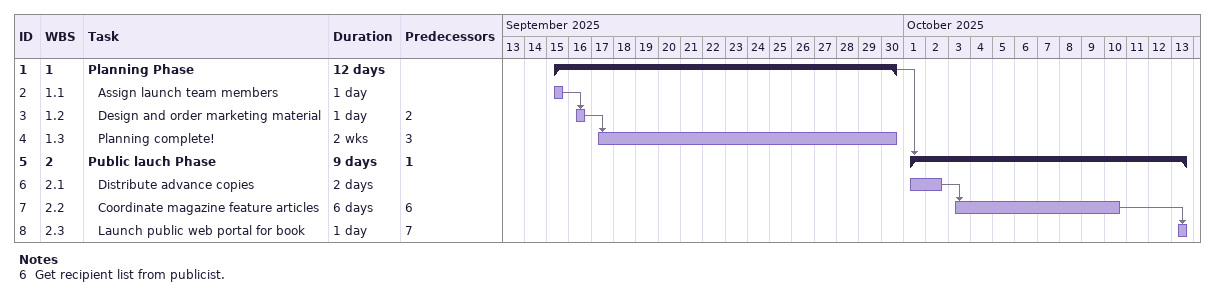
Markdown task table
| ID | WBS | Task | Duration | Start | Finish | Predecessors |
|---|---|---|---|---|---|---|
| 1 | 1 | **Planning Phase** | 12d | 2025-09-15 | 2025-09-30 |  |
| 2 | 1.1 | Assign launch team members | 1d | 2025-09-15 | 2025-09-15 |  |
| 3 | 1.2 | Design and order marketing material | 1d | 2025-09-16 | 2025-09-16 | 2 |
| 4 | 1.3 | Planning complete! | 2w | 2025-09-17 | 2025-09-30 | 3 |
| 5 | 2 | **Public lauch Phase** | 9d | 2025-10-01 | 2025-10-13 | 1 |
| 6 | 2.1 | Distribute advance copies | 2d | 2025-10-01 | 2025-10-02 |  |
| 7 | 2.2 | Coordinate magazine feature articles | 6d | 2025-10-03 | 2025-10-10 | 6 |
| 8 | 2.3 | Launch public web portal for book | 1d | 2025-10-13 | 2025-10-13 | 7 |

Notes
- 6: Get recipient list from publicist.
